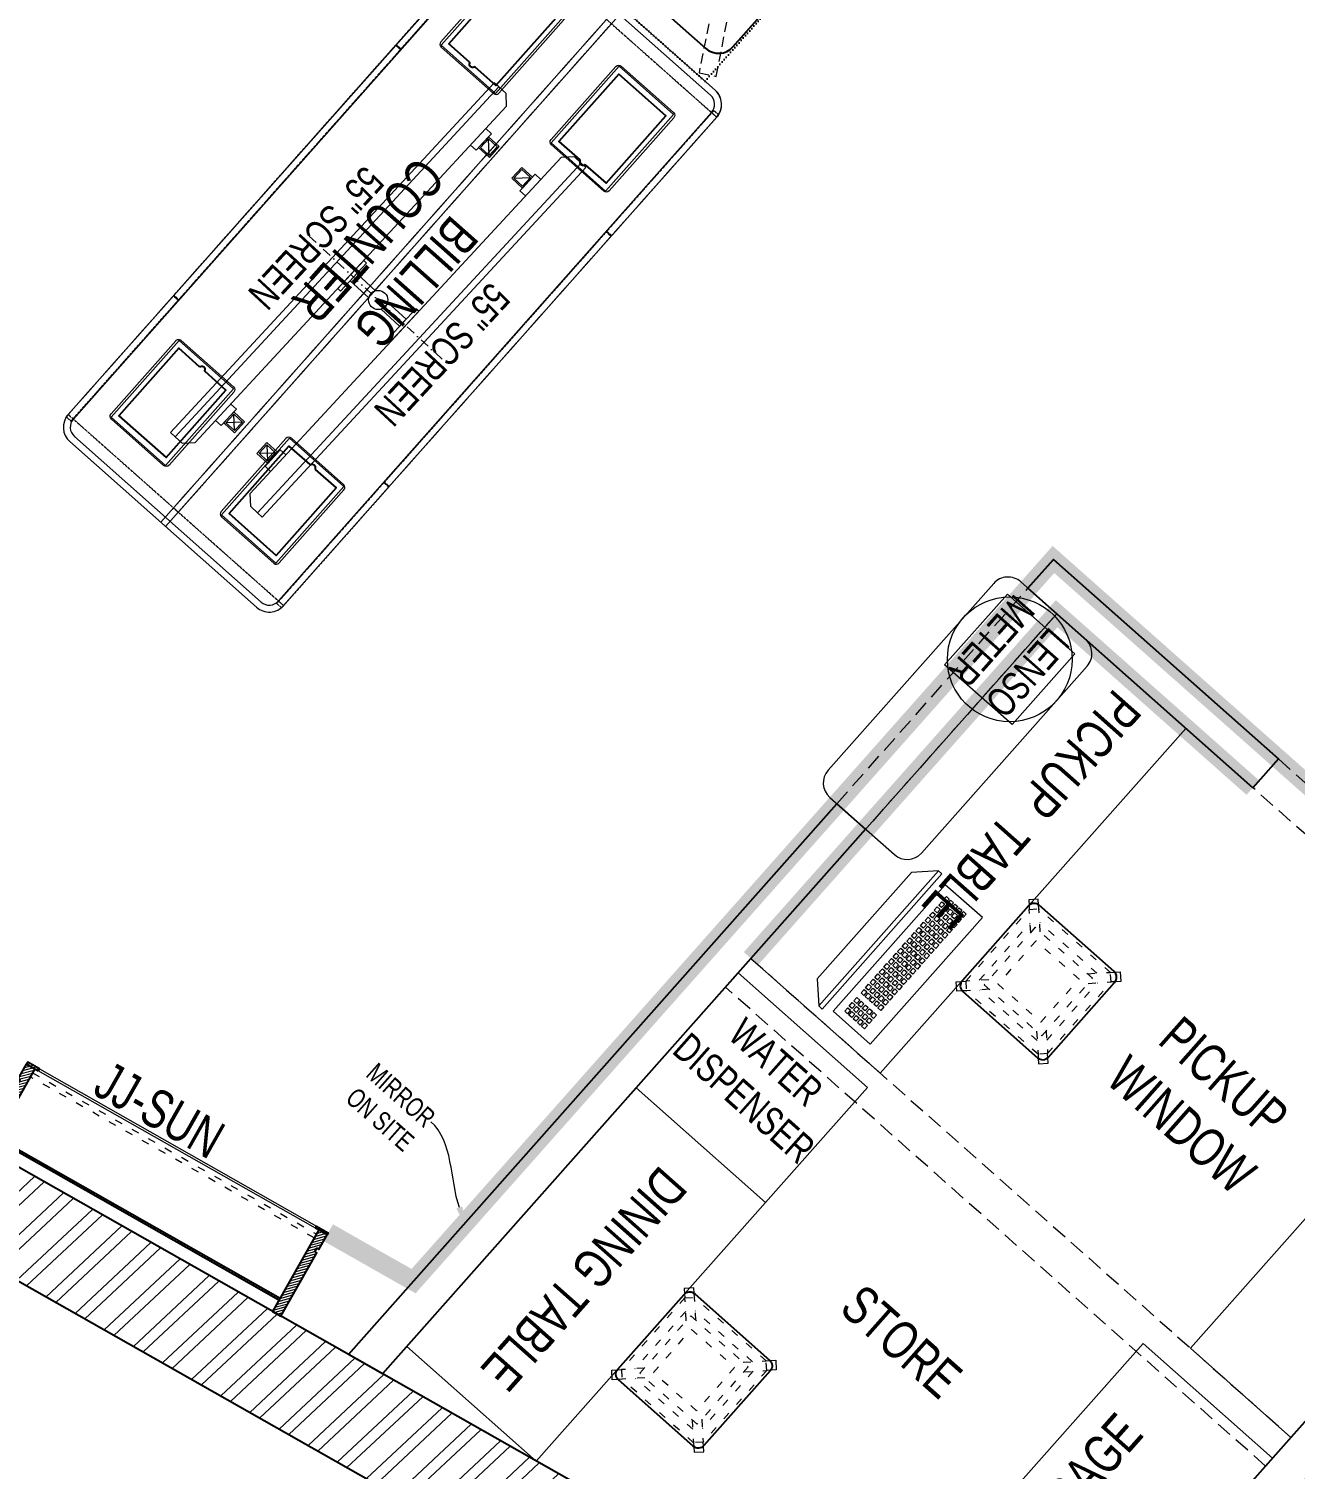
# Model space of a CAD drawing. Header units: feet. Extents: x 2658791 to 2675396, y -5466277 to -5453577.
# Drawn here: x 2666499 to 2669797, y -5462385 to -5458634 of the extents above; entities that cross this region are included whole.
import ezdxf
from ezdxf import colors
from ezdxf.entities.mleader import LeaderData, LeaderLine
from ezdxf.math import Vec2, Vec3

# ---------------------------------------------------------------- set-up
doc = ezdxf.new("R2010")
doc.units = ezdxf.units.FT
doc.header["$LTSCALE"] = 33
doc.header["$MEASUREMENT"] = 0
for name, pattern in [('a_p6_plan_L18$0$HIDDEN', [0.375, 0.25, -0.125]), ('ACAD_ISO03W100', [30, 12, -18]), ('DASHDOT2', [0.5, 0.25, -0.125, 0, -0.125]), ('DOT', [0.25, 0, -0.25]), ('HIDDEN2', [4.7624999999999975, 3.174999999999998, -1.587499999999999]), ('HIDDENX2', [0.75, 0.5, -0.25])]:
    doc.linetypes.add(name, pattern=pattern)
doc.layers.add('A-WALL', color=1, linetype='Continuous')
for name, color, linetype, lineweight in [('LENS-CURTAIN', 5, 'a_p6_plan_L18$0$HIDDEN', 9), ('LENS-PARTITION', 21, 'Continuous', 25), ('LENS-TEXT', 31, 'Continuous', 5), ('LENS_DIMENSION', 193, 'Continuous', 0), ('LENS_TEXT', 31, 'Continuous', 5), ('LK-EQPMT', 3, 'Continuous', 18), ('LK-FF&E FLOOR', 1, 'Continuous', 9), ('LK-FF&E WALL', 1, 'Continuous', 9), ('LK-FLUTTED FINISH', 20, 'Continuous', 30), ('LK-IT', 3, 'Continuous', 18), ('LK-MIRROR', 133, 'Continuous', 13), ('LK-TILES FINISH', 251, 'Continuous', 5), ('LN-ELEVATION-1', 81, 'Continuous', 25), ('LN-ELEVATION-2', 103, 'Continuous', 20), ('LN-ELEVATION-3', 125, 'Continuous', 18), ('LN-ELEVATION-4', 145, 'Continuous', 13), ('LN-ELEVATION-5', 167, 'Continuous', 5), ('LN-HATCH', 251, 'Continuous', 0), ('PLANO-TXT', 252, 'Continuous', 5)]:
    doc.layers.add(name, color=color, linetype=linetype, lineweight=lineweight)
doc.styles.add('LK TXT', font='GILC____.TTF', dxfattribs={"height": 100})
doc.styles.get("Standard").update_dxf_attribs({"font": 'GILC____.TTF'})
pattern_1 = [(45, (4208834.246730669, 1706614.740126447), (-4.490128060534575, 4.490128060534575), [])]
pattern_2 = [(45, (4209134.246730668, 1706614.740126447), (-4.490128060534575, 4.490128060534575), [])]

# ---------------------------------------------------------------- blocks, each defined once
blk = doc.blocks.new('A$C789c81e5')
at = {"layer": 'LN-HATCH'}
h = blk.add_hatch(dxfattribs=at)
h.set_pattern_fill('ANSI32', color=256, scale=222, angle=88.10999999999999)
h.set_pattern_definition([(133.11, (0, 0), (-60.77608072651567, -56.89314995255626), []), (133.11, (1.294310255814574, 39.22307682720641), (-60.77608072651567, -56.89314995255626), [])])
h.paths.add_polyline_path([(-1336.698299407959, 6752.558309555054), (250.1690135002136, 9549.77917289734), (41.54644651710987, 9704.945614762604), (-1590.070768955164, 6828.842692649924), (-1595.250930786133, 6779.954229354858)])
at = {"layer": 'A-WALL'}
blk.add_lwpolyline([(-1336.698299407959, 6752.558309555054), (250.1690135002136, 9549.77917289734), (41.54644651710987, 9704.945614762604), (-1590.070768955164, 6828.842692649924), (-1595.250930786133, 6779.954229354858)], close=True, dxfattribs=at)
blk = doc.blocks.new('JJ SH 900')
at = {"layer": 'LN-HATCH', "ltscale": 0.5}
h = blk.add_hatch(dxfattribs=at)
h.set_pattern_fill('ANSI31', color=256, scale=50)
h.set_pattern_definition([(45, (0, 0), (-4.419417382415921, 4.419417382415921), [])])
h.paths.add_polyline_path([(-911.7948143622632, 1.45519e-11), (-911.7948143622632, -189.9999999999854), (-905.7948143622637, -189.9999999999854), (-905.7948143622637, -199.9999999999854), (-911.7948143622632, -199.9999999999854), (-911.7948143622632, -243.9999999999855), (-886.7948143622632, -243.9999999999855), (-886.7948143622632, 1.45519e-11)])
h = blk.add_hatch(dxfattribs=at)
h.set_pattern_fill('ANSI31', color=256, scale=2)
h.set_pattern_definition(pattern_1)
h.paths.add_polyline_path([(-11.79481436226342, 1.45519e-11), (-11.79481436226342, -189.9999999999854), (-17.79481436226342, -189.9999999999854), (-17.79481436226342, -199.9999999999854), (-11.79481436226342, -199.9999999999854), (-11.79481436226342, -243.9999999999855), (-36.79481436226343, -243.9999999999855), (-36.79481436226343, 1.45519e-11)])
h = blk.add_hatch(dxfattribs=at)
h.set_pattern_fill('ANSI31', color=256, scale=2)
h.set_pattern_definition(pattern_2)
h.paths.add_polyline_path([(-36.79481436224887, -40), (-886.7948143622632, -39.99999999998546), (-886.7948143622632, -33.99999999998545), (-36.79481436224887, -34)])
h = blk.add_hatch(dxfattribs=at)
h.set_pattern_fill('ANSI31', color=256, scale=2)
h.set_pattern_definition(pattern_2)
h.paths.add_polyline_path([(-876.7948143622632, -243.9999999999855), (-876.7948143622632, -249.9999999999854), (-911.7948143622632, -249.9999999999854), (-911.7948143622632, -243.9999999999855)])
h = blk.add_hatch(dxfattribs=at)
h.set_pattern_fill('ANSI31', color=256, scale=2)
h.set_pattern_definition(pattern_1)
h.paths.add_polyline_path([(-46.79481436226342, -243.9999999999855), (-46.79481436226342, -249.9999999999854), (-11.79481436226342, -249.9999999999854), (-11.79481436226342, -243.9999999999855)])
at = {"layer": 'LN-ELEVATION-1', "ltscale": 0.5}
for points in [[(-911.7948143622632, 1.45519e-11), (-911.7948143622632, -189.9999999999854), (-905.7948143622637, -189.9999999999854), (-905.7948143622637, -199.9999999999854), (-911.7948143622632, -199.9999999999854), (-911.7948143622632, -243.9999999999855), (-886.7948143622632, -243.9999999999855), (-886.7948143622632, 1.45519e-11)], [(-11.79481436226342, 1.45519e-11), (-11.79481436226342, -189.9999999999854), (-17.79481436226342, -189.9999999999854), (-17.79481436226342, -199.9999999999854), (-11.79481436226342, -199.9999999999854), (-11.79481436226342, -243.9999999999855), (-36.79481436226343, -243.9999999999855), (-36.79481436226343, 1.45519e-11)], [(-36.79481436226343, -39.99999999998546), (-886.7948143622632, -39.99999999998546), (-886.7948143622632, -33.99999999998545), (-36.79481436226343, -33.99999999998545)], [(-876.7948143622632, -243.9999999999855), (-876.7948143622632, -249.9999999999854), (-911.7948143622632, -249.9999999999854), (-911.7948143622632, -243.9999999999855)], [(-46.79481436226342, -243.9999999999855), (-46.79481436226342, -249.9999999999854), (-11.79481436226342, -249.9999999999854), (-11.79481436226342, -243.9999999999855)]]:
    blk.add_lwpolyline(points, close=True, dxfattribs=at)
at = {"layer": 'LN-ELEVATION-3', "ltscale": 0.5}
for p, q in [((-886.7948143622632, 1.45519e-11), (-36.79481436226343, 1.45519e-11)), ((-876.7948143622632, -243.9999999999855), (-46.79481436226342, -243.9999999999855)), ((-46.79481436226342, -249.9999999999854), (-876.7948143622632, -249.9999999999854))]:
    blk.add_line(p, q, dxfattribs=at)
at = {"layer": 'LN-ELEVATION-4', "linetype": 'ACAD_ISO03W100', "ltscale": 0.05}
blk.add_lwpolyline([(-886.7948143622632, -219.9999999999854), (-36.79481436226343, -219.9999999999854), (-36.79481436226343, -231.9999999999855), (-886.7948143622632, -231.9999999999855)], close=True, dxfattribs=at)
blk = doc.blocks.new('CLENS 600 TYPE 6')
at = {"layer": 'LN-ELEVATION-1', "ltscale": 0.5}
blk.add_lwpolyline([(130, -225), (-130, -225, -0.4142135623730951), (-150, -205), (-150, 55, -0.4142135623730951), (-130, 75), (130, 75, -0.4142135623730951), (150, 55), (150, -205, -0.4142135623730951)], format="xyb", close=True, dxfattribs=at)
at = {"layer": 'LN-ELEVATION-3', "linetype": 'ACAD_ISO03W100', "ltscale": 0.05}
for p, q in [((-100, 7.322330470196902), (-142.3743686703965, 49.69669914152472)), ((-142.3743686708621, -199.6966991410591), (-142.3743686708621, 49.69669914105907)), ((-82.3223304701969, 25), (-124.6966991401277, 67.374368671095)), ((124.696699141059, 67.3743686703965), (-124.6966991401277, 67.374368671095)), ((99.69669914059341, 42.3743686703965), (-99.69669913966207, 42.374368671095)), ((82.3223304701969, 25), (124.6966991401277, 67.374368671095)), ((100, 7.322330470196902), (142.3743686703965, 49.69669914152472)), ((142.3743686708621, -199.6966991410591), (142.3743686708621, 49.69669914105907)), ((-117.3743686703965, -174.6966991408262), (-117.3743686703965, 24.69669914152473)), ((117.3743686703965, -174.6966991408262), (117.3743686703965, 24.69669914152473)), ((-100, -157.3223304701969), (-142.3743686703965, -199.6966991415247)), ((-82.3223304701969, -175), (-124.6966991401277, -217.374368671095)), ((82.3223304701969, -175), (124.6966991401277, -217.374368671095)), ((100, -157.3223304701969), (142.3743686703965, -199.6966991415247)), ((124.696699141059, -217.3743686703965), (-124.6966991401277, -217.374368671095)), ((99.69669914059341, -192.3743686703965), (-99.69669913966207, -192.374368671095))]:
    blk.add_line(p, q, dxfattribs=at)
for points in [[(-132.2008663183078, 74.87853584764525), (-124.696699141059, 67.3743686703965), (-142.3743686708621, 49.69669914105907), (-149.8785358476452, 57.20086631807498)], [(132.2008663183078, 74.87853584764525), (124.696699141059, 67.3743686703965), (142.3743686708621, 49.69669914105907), (149.8785358476452, 57.20086631807498)], [(-132.2008663183078, -224.8785358476453), (-124.696699141059, -217.3743686703965), (-142.3743686708621, -199.6966991410591), (-149.8785358476452, -207.200866318075)], [(132.2008663183078, -224.8785358476453), (124.696699141059, -217.3743686703965), (142.3743686708621, -199.6966991410591), (149.8785358476452, -207.200866318075)]]:
    blk.add_lwpolyline(points, dxfattribs=at)
for points in [[(100, -175), (-100, -175), (-100, 25), (100, 25)], [(75, -150), (-75, -150), (-75, 0), (75, 0)]]:
    blk.add_lwpolyline(points, close=True, dxfattribs=at)
at = {"layer": 'LN-ELEVATION-5', "ltscale": 0.5}
for points in [[(-149.8785358476452, 57.20086631807498), (-160.0520382001995, 67.37436867062934), (-142.3743686708621, 85.05203819996677), (-132.2008663183078, 74.87853584787806)], [(149.8785358476452, 57.20086631807498), (160.0520382001995, 67.37436867062934), (142.3743686708621, 85.05203819996677), (132.2008663183078, 74.87853584787806)], [(-149.8785358476452, -207.200866318075), (-160.0520382001995, -217.3743686706294), (-142.3743686708621, -235.0520381999668), (-132.2008663183078, -224.8785358478781)], [(149.8785358476452, -207.200866318075), (160.0520382001995, -217.3743686706294), (142.3743686708621, -235.0520381999668), (132.2008663183078, -224.8785358478781)]]:
    blk.add_lwpolyline(points, dxfattribs=at)
blk = doc.blocks.new('*U28')
at = {"layer": 'LK-EQPMT', "ltscale": 12}
blk.add_lwpolyline([(5.986879315214991, 4.914598100478997), (-5.986879315214991, 4.914598100478997), (-5.986879315214991, -4.914598100478997), (5.986879315214991, -4.914598100478997)], close=True, dxfattribs=at)
blk = doc.blocks.new('*U29')
at = {"color": 0, "linetype": 'ByBlock', "lineweight": -2}
for p in [(0, 0), (17.96063794564497, 0), (35.92127589128995, 0), (53.88191383693492, 0), (71.8425517825799, 0), (89.80318972822487, 0), (107.7638276738698, 0), (125.7244656195148, 0), (143.6851035651598, 0), (161.6457415108048, 0), (179.6063794564497, 0), (197.5670174020947, 0), (215.5276553477397, 0), (233.4882932933847, 0), (251.4489312390296, 0), (269.4095691846746, 0), (287.3702071303196, 0), (305.3308450759646, 0), (323.2914830216096, 0), (-9e-16, -14.74379430143699), (-1.8e-15, -29.48758860287398), (17.96063794564497, -14.74379430143699), (17.96063794564497, -29.48758860287398), (35.92127589128995, -14.74379430143699), (35.92127589128995, -29.48758860287398), (53.88191383693492, -14.74379430143699), (53.88191383693492, -29.48758860287398), (71.8425517825799, -14.74379430143699), (71.8425517825799, -29.48758860287398), (89.80318972822487, -14.74379430143699), (89.80318972822487, -29.48758860287398), (107.7638276738698, -14.74379430143699), (107.7638276738698, -29.48758860287398), (125.7244656195148, -14.74379430143699), (125.7244656195148, -29.48758860287398), (143.6851035651598, -14.74379430143699), (143.6851035651598, -29.48758860287398), (161.6457415108048, -14.74379430143699), (161.6457415108048, -29.48758860287398), (179.6063794564497, -14.74379430143699), (179.6063794564497, -29.48758860287398), (197.5670174020947, -14.74379430143699), (197.5670174020947, -29.48758860287398), (215.5276553477397, -14.74379430143699), (215.5276553477397, -29.48758860287398), (233.4882932933847, -14.74379430143699), (233.4882932933847, -29.48758860287398), (251.4489312390296, -14.74379430143699), (251.4489312390296, -29.48758860287398), (269.4095691846746, -14.74379430143699), (269.4095691846746, -29.48758860287398), (287.3702071303196, -14.74379430143699), (287.3702071303196, -29.48758860287398), (305.3308450759646, -14.74379430143699), (305.3308450759646, -29.48758860287398), (323.2914830216096, -14.74379430143699), (323.2914830216096, -29.48758860287398), (-2.7e-15, -44.23138290431096), (-3.6e-15, -58.97517720574795), (17.96063794564497, -44.23138290431096), (17.96063794564497, -58.97517720574795), (35.92127589128995, -44.23138290431096), (35.92127589128994, -58.97517720574795), (53.88191383693492, -44.23138290431096), (53.88191383693492, -58.97517720574795), (71.8425517825799, -44.23138290431096), (71.8425517825799, -58.97517720574795), (89.80318972822487, -44.23138290431096), (89.80318972822487, -58.97517720574795), (107.7638276738698, -44.23138290431096), (107.7638276738698, -58.97517720574795), (125.7244656195148, -44.23138290431096), (125.7244656195148, -58.97517720574795), (143.6851035651598, -44.23138290431096), (143.6851035651598, -58.97517720574795), (161.6457415108048, -44.23138290431096), (161.6457415108048, -58.97517720574795), (179.6063794564497, -44.23138290431096), (179.6063794564497, -58.97517720574795), (197.5670174020947, -44.23138290431096), (197.5670174020947, -58.97517720574795), (215.5276553477397, -44.23138290431096), (215.5276553477397, -58.97517720574795), (233.4882932933847, -44.23138290431096), (233.4882932933847, -58.97517720574795), (251.4489312390296, -44.23138290431096), (251.4489312390296, -58.97517720574795), (269.4095691846746, -44.23138290431096), (269.4095691846746, -58.97517720574795), (287.3702071303196, -44.23138290431096), (287.3702071303196, -58.97517720574795), (305.3308450759646, -44.23138290431096), (305.3308450759646, -58.97517720574795), (323.2914830216096, -44.23138290431096), (323.2914830216096, -58.97517720574795)]:
    blk.add_blockref('*U28', p, dxfattribs=at)
blk = doc.blocks.new('*U26')
at = {"layer": 'LK-EQPMT', "ltscale": 12}
blk.add_lwpolyline([(5.986879315214991, 4.914598100478997), (-5.986879315214991, 4.914598100478997), (-5.986879315214991, -4.914598100478997), (5.986879315214991, -4.914598100478997)], close=True, dxfattribs=at)
blk = doc.blocks.new('*U27')
at = {"color": 0, "linetype": 'ByBlock', "lineweight": -2}
for p in [(0, 0), (17.96063794564497, 0), (35.92127589128995, 0), (-9e-16, -14.74379430143699), (-1.8e-15, -29.48758860287398), (17.96063794564497, -14.74379430143699), (17.96063794564497, -29.48758860287398), (35.92127589128995, -14.74379430143699), (35.92127589128995, -29.48758860287398), (-2.7e-15, -44.23138290431096), (-3.6e-15, -58.97517720574795), (17.96063794564497, -44.23138290431096), (17.96063794564497, -58.97517720574795), (35.92127589128995, -44.23138290431096), (35.92127589128994, -58.97517720574795)]:
    blk.add_blockref('*U26', p, dxfattribs=at)
blk = doc.blocks.new('*U21')
at = {"ltscale": 12}
blk.add_lwpolyline([(8.040144996717572, 2.91038e-11), (8.040144996717572, 129.0940371821052), (448.0401449967176, 129.0940371821052), (448.0401449967176, 2.91038e-11)], close=True, dxfattribs=at)
for name, p in [('*U29', (35.16895717114949, 101.6202952143818)), ('*U27', (386.6121428576974, 101.6202952143818))]:
    blk.add_blockref(name, p)
blk = doc.blocks.new('Pickup table PC')
at = {"layer": 'LN-ELEVATION-2', "ltscale": 0.5}
for points in [[(470, 50), (0, 50), (0, 62), (470, 62)], [(420, 0), (50, 0), (0, 50), (470, 50)]]:
    blk.add_lwpolyline(points, close=True, dxfattribs=at)
blk = doc.blocks.new('Stool')
at = {"layer": 'LN-ELEVATION-1', "ltscale": 0.5}
blk.add_lwpolyline([(-130, 300), (130, 300, -0.4142135623730951), (150, 280), (150, 20, -0.4142135623730951), (130, 0), (-130, 0, -0.4142135623730951), (-150, 20), (-150, 280, -0.4142135623730951)], format="xyb", close=True, dxfattribs=at)
at = {"layer": 'LN-ELEVATION-3', "linetype": 'ACAD_ISO03W100', "ltscale": 0.05}
for p, q in [((-100, 232.3223304701969), (-142.3743686703965, 274.6966991415247)), ((-142.3743686708621, 274.6966991410591), (-142.3743686708621, 25.30330085894093)), ((-82.3223304701969, 250), (-124.6966991401277, 292.374368671095)), ((-124.696699141059, 292.3743686703965), (124.6966991401277, 292.374368671095)), ((-99.69669914059341, 267.3743686703965), (99.69669913966209, 267.374368671095)), ((82.3223304701969, 250), (124.6966991401277, 292.374368671095)), ((100, 232.3223304701969), (142.3743686703965, 274.6966991415247)), ((142.3743686708621, 274.6966991410591), (142.3743686708621, 25.30330085894093)), ((-117.3743686703965, 249.6966991408263), (-117.3743686703965, 50.30330085847527)), ((117.3743686703965, 249.6966991408263), (117.3743686703965, 50.30330085847527)), ((-100, 67.67766952980308), (-142.3743686703965, 25.30330085847527)), ((-82.3223304701969, 50), (-124.6966991401277, 7.625631328905001)), ((82.3223304701969, 50), (124.6966991401277, 7.625631328905001)), ((100, 67.67766952980308), (142.3743686703965, 25.30330085847527)), ((-124.696699141059, 7.625631329603493), (124.6966991401277, 7.625631328905001)), ((-99.69669914059341, 32.62563132960349), (99.69669913966209, 32.625631328905))]:
    blk.add_line(p, q, dxfattribs=at)
for points in [[(-132.2008663183078, 299.8785358476453), (-124.696699141059, 292.3743686703965), (-142.3743686708621, 274.6966991410591), (-149.8785358476452, 282.200866318075)], [(132.2008663183078, 299.8785358476453), (124.696699141059, 292.3743686703965), (142.3743686708621, 274.6966991410591), (149.8785358476452, 282.200866318075)], [(-132.2008663183078, 0.1214641523547471), (-124.696699141059, 7.625631329603493), (-142.3743686708621, 25.30330085894093), (-149.8785358476452, 17.79913368192501)], [(132.2008663183078, 0.1214641523547471), (124.696699141059, 7.625631329603493), (142.3743686708621, 25.30330085894093), (149.8785358476452, 17.79913368192501)]]:
    blk.add_lwpolyline(points, dxfattribs=at)
for points in [[(-100, 250), (100, 250), (100, 50), (-100, 50)], [(-75, 225), (75, 225), (75, 75), (-75, 75)]]:
    blk.add_lwpolyline(points, close=True, dxfattribs=at)
at = {"layer": 'LN-ELEVATION-5', "ltscale": 0.5}
for points in [[(-149.8785358476452, 282.200866318075), (-160.0520382001996, 292.3743686706293), (-142.3743686708621, 310.0520381999668), (-132.2008663183078, 299.8785358478781)], [(149.8785358476452, 282.200866318075), (160.0520382001996, 292.3743686706293), (142.3743686708621, 310.0520381999668), (132.2008663183078, 299.8785358478781)], [(-149.8785358476452, 17.79913368192501), (-160.0520382001996, 7.625631329370662), (-142.3743686708621, -10.05203819996677), (-132.2008663183078, 0.1214641521219164)], [(149.8785358476452, 17.79913368192501), (160.0520382001996, 7.625631329370662), (142.3743686708621, -10.05203819996677), (132.2008663183078, 0.1214641521219164)]]:
    blk.add_lwpolyline(points, dxfattribs=at)
blk = doc.blocks.new('I-PAD Frame')
at = {"color": 3, "linetype": 'Continuous'}
blk.add_lwpolyline([(357868.7410323084, -232321.1361381283), (358122.7410323085, -232321.1361381283, 0.4142135623713902), (358132.7410323086, -232311.1361381283), (358132.7410323086, -232129.1361381283, 0.4142135623713902), (358122.7410323085, -232119.1361381283), (357868.7410323084, -232119.1361381283, 0.4142135623713902), (357858.7410323085, -232129.1361381283), (357858.7410323085, -232311.1361381283, 0.4142135623713902)], format="xyb", close=True, dxfattribs=at)
at = {"color": 3, "linetype": 'Continuous', "lineweight": 25}
blk.add_lwpolyline([(358113.2410323085, -232229.6755301424), (358113.2410323085, -232302.1361381283), (357878.2410323086, -232302.1361381283), (357878.2410323086, -232138.1361381283), (358113.2410323085, -232138.1361381283), (358113.2410323085, -232210.5967461141, 0.3275382217372251), (358114.6410323081, -232212.5046245168, -0.733799385757267), (358114.6410323086, -232227.7676517396, 0.3275382217372252)], format="xyb", close=True, dxfattribs=at)
blk = doc.blocks.new('Billing Counter 1800')
at = {"color": 5, "linetype": 'HIDDENX2', "ltscale": 0.025}
for p, q in [((-849.9999978118577, -374.9978339364752), (-850.0000002956948, 375)), ((849.9999976539983, -374.9978339364752), (850.0000001378356, 375))]:
    blk.add_line(p, q, dxfattribs=at)
at = {"color": 0, "linetype": 'Continuous'}
for p, q in [((850, 375), (-850, 375)), ((900, -325), (900, 325)), ((-850, -375), (850, -375))]:
    blk.add_line(p, q, dxfattribs=at)
at = {"color": 2, "linetype": 'Continuous'}
blk.add_line((849, -375), (849.9999976539983, -374.9978339364752), dxfattribs=at)
at = {"color": 2, "linetype": 'HIDDENX2', "ltscale": 0.025}
for points in [[(-857.9999984272289, 375), (-437.4115580061916, 375), (-437.4115580851212, 358), (-857.9999985061586, 358)], [(435.3333326776046, 375), (-435.2551077436656, 375), (-435.2551076647359, 358), (435.3333327565342, 358)], [(437.3333327565342, 375), (857.9217731775715, 375), (857.9217730986419, 358), (437.3333326776046, 358)], [(-857.9999984272289, -375), (-437.4115580061916, -375), (-437.4115580851212, -358), (-857.9999985061586, -358)], [(435.3333326776046, -375), (-435.2551077436656, -375), (-435.2551076647359, -358), (435.3333327563014, -358)], [(437.3333327563013, -375), (857.9217731775715, -375), (857.9217730986419, -358), (437.3333326776046, -358)]]:
    blk.add_lwpolyline(points, close=True, dxfattribs=at)
at = {"color": 5, "linetype": 'Continuous'}
for points in [[(-780.9166655030566, 97.25000000000001), (-513.9166655030567, 97.25000000000001), (-513.9166655030567, 286.25), (-780.9166655030566, 286.25)], [(780.9166655030566, 97.25000000000001), (513.9166655030567, 97.25000000000001), (513.9166655030567, 286.25), (780.9166655030566, 286.25)], [(-780.9166655030566, -97.25000000000001), (-513.9166655030567, -97.25000000000001), (-513.9166655030567, -286.25), (-780.9166655030566, -286.25)], [(780.9166655030566, -97.25000000000001), (513.9166655030567, -97.25000000000001), (513.9166655030567, -286.25), (780.9166655030566, -286.25)]]:
    blk.add_lwpolyline(points, close=True, dxfattribs=at)
at = {"color": 5, "linetype": 'HIDDENX2', "ltscale": 0.025}
blk.add_lwpolyline([(850, 8.5), (-850, 8.5), (-850, -8.5), (850, -8.5)], close=True, dxfattribs=at)
at = {"color": 0, "linetype": 'Continuous'}
for centre, radius, start, end in [((-850, 325), 50.0000000000291, 90, 180), ((849.999999999767, 325), 50.00000000005822, 0, 90), ((849.999999999767, -325), 50.0000000000291, 270, 0)]:
    blk.add_arc(centre, radius, start, end, dxfattribs=at)
at = {"layer": 'LN-ELEVATION-2'}
blk.add_line((-900, 325), (-900, -325), dxfattribs=at)
for points in [[(850, 375), (-850, 375, 0.4142135623725836), (-900, 325), (-900, -325, 0.4142135623725836), (-850, -375), (850, -375, 0.4142135623725837), (900, -325), (900, 325, 0.4142135623725836)], [(850, 357), (-850, 357, 0.4142135623730951), (-882, 325), (-882, -325, 0.4142135623730951), (-850, -357), (850, -357, 0.4142135623730951), (882, -325), (882, 325, 0.4142135623730951)]]:
    blk.add_lwpolyline(points, format="xyb", close=True, dxfattribs=at)
blk.add_lwpolyline([(-900, -8.5), (900, -8.5), (900, 8.5), (-900, 8.5)], close=True, dxfattribs=at)
blk.add_arc((-850, -325), 50.00000000005822, 180, 270, dxfattribs=at)
at = {"color": 2, "linetype": 'Continuous', "xscale": -1, "rotation": 180}
blk.add_blockref('I-PAD Frame', (-358643.1576978308, -232028.3861380983), dxfattribs=at)
at = {"color": 2, "linetype": 'Continuous', "rotation": 180}
blk.add_blockref('I-PAD Frame', (358643.1576977922, -232028.3861381579), dxfattribs=at)
at = {"color": 2, "linetype": 'Continuous'}
blk.add_blockref('I-PAD Frame', (-358643.1576978113, 232028.3861381281), dxfattribs=at)
at = {"color": 2, "linetype": 'Continuous', "xscale": -1}
blk.add_blockref('I-PAD Frame', (358643.1576978117, 232028.3861381281), dxfattribs=at)
at = {"layer": 'LENS-TEXT', "color": 0, "linetype": 'Continuous', "ltscale": 3, "insert": (-7.865375894587486, -8.871815700083971), "char_height": 100, "attachment_point": 5, "style": 'LK TXT'}
blk.add_mtext_dynamic_manual_height_columns('BILLING COUNTER', width=353.0555573365615, gutter_width=0.5, heights=[0], dxfattribs=at)
blk = doc.blocks.new('AR')
at = {"layer": 'LN-ELEVATION-2', "linetype": 'DOT', "lineweight": 25}
blk.add_lwpolyline([(0, 13.41378593863919), (530, 13.41378593863919), (530, 593.4137859386392), (0, 593.4137859386392)], close=True, dxfattribs=at)
at = {"layer": 'LN-ELEVATION-2', "lineweight": 25}
blk.add_lwpolyline([(465, 68.22063546301797), (465, 538.2206354630179, 0.4142135623730951), (415, 588.2206354630177), (115, 588.2206354630177, 0.4142135623730951), (65, 538.2206354630179), (65, 68.22063546301797, 0.4142135623730951), (115, 18.22063546301797), (415, 18.22063546301797, 0.4142135623730951)], format="xyb", close=True, dxfattribs=at)
at = {"layer": 'LN-ELEVATION-4', "linetype": 'HIDDEN2', "ltscale": 0.25}
for points in [[(185.8456009030342, 448.8780772723258), (5.888936847448348, 554.0078910568263), (28.48512306064368, 593.350836840691), (211.0874861851335, 486.6754184374586)], [(344.154399111867, 448.8780772762837), (524.1110631600021, 554.0078910947777), (501.5148769393563, 593.3508368753828), (318.9125138223171, 486.6754184374586)], [(211.0874861851335, 486.6754184376913), (318.9125138223171, 486.6754184376913)], [(185.8456009030342, 144.472759603057), (185.8456009030342, 448.8780772723258)], [(344.154399111867, 448.8780772762837), (344.154399111867, 144.4727595990989)], [(185.8456009030342, 144.472759603057), (5.888936847448348, 39.34294581855647), (28.48512306064368, 3.46917659e-08), (211.0874861851335, 106.6754184379242)], [(344.154399111867, 144.4727595990989), (524.1110631600021, 39.34294578060508), (501.5148769393563, 0), (318.9125138223171, 106.6754184379242)], [(318.9125138223171, 106.6754184376914), (211.0874861851335, 106.6754184376914)]]:
    blk.add_lwpolyline(points, dxfattribs=at)
blk.add_lwpolyline([(210.8456009030342, 373.9866790841333), (319.154399111867, 373.9866790841333), (319.154399111867, 219.3641577917151), (210.8456009030342, 219.3641577917151)], close=True, dxfattribs=at)
blk = doc.blocks.new('55INCH')
at = {"layer": 'LK-EQPMT', "ltscale": 12}
for p, q in [((2111558.8162113, 1135690.450573809), (2111583.24744553, 1135690.450467438)), ((2111583.24744553, 1135690.450467438), (2111607.67857339, 1135666.019126837)), ((2111607.678786132, 1134473.881595297), (2111607.67857339, 1135666.019126837)), ((2111607.678233332, 1135587.915183341), (2111627.204219206, 1135587.915098327)), ((2111627.204219206, 1135587.915098327), (2111627.203964163, 1135529.337140705)), ((2111627.203964163, 1135529.337140705), (2111607.67797829, 1135529.337225719)), ((2111627.205367106, 1134610.5634114), (2111607.679381233, 1134610.563496414)), ((2111627.205367106, 1134610.5634114), (2111627.205112064, 1134551.985453778)), ((2111607.679126189, 1134551.985538793), (2111627.205112064, 1134551.985453778)), ((2111558.8162113, 1134449.45057381), (2111583.247445532, 1134449.450467438)), ((2111583.247445532, 1134449.450467438), (2111607.678786132, 1134473.881595297))]:
    blk.add_line(p, q, dxfattribs=at)
at = {"layer": 'LK-EQPMT'}
for p, q in [((2111661.614206139, 1135573.919317673), (2111631.027374502, 1135543.33275238)), ((2111661.614072967, 1135543.332619208), (2111631.027507674, 1135573.919450845)), ((2111661.615356252, 1134597.075782953), (2111631.028524615, 1134566.48921766))]:
    blk.add_line(p, q, dxfattribs=at)
at = {"layer": 'LK-EQPMT', "ltscale": 12}
blk.add_lwpolyline([(2111542.593620929, 1135690.450644441), (2111558.8162113, 1135690.450573809), (2111558.8162113, 1134449.45057381), (2111542.593620929, 1134449.450644441)], close=True, dxfattribs=at)
at = {"layer": 'LK-EQPMT'}
for points in [[(2111627.204187012, 1135577.742804799), (2111627.204020548, 1135539.509431718), (2111665.437393629, 1135539.509265254), (2111665.437560093, 1135577.742638335)], [(2111631.027507674, 1135573.919450845), (2111631.027374502, 1135543.33275238), (2111661.614072967, 1135543.332619208), (2111661.614206139, 1135573.919317673)], [(2111627.20517066, 1134562.665896998), (2111627.205337125, 1134600.89927008), (2111665.438710206, 1134600.899103615), (2111665.438543742, 1134562.665730534)], [(2111631.028524615, 1134566.48921766), (2111631.028657786, 1134597.075916125), (2111661.615356252, 1134597.075782953), (2111661.61522308, 1134566.489084489)]]:
    blk.add_lwpolyline(points, close=True, dxfattribs=at)

msp = doc.modelspace()

# ---------------------------------------------------------------- linework, layer by layer
at = {"layer": 'LENS-CURTAIN', "ltscale": 5}
for points in [[(2669176.054400568, -5460157.305039142), (2668678.462176335, -5460718.466315768), (2668603.640672785, -5460652.120685871), (2669101.232897018, -5460090.959409245)], [(2670248.156549558, -5461107.958115659), (2669686.995272932, -5460610.365891426), (2669753.340902829, -5460535.544387876), (2670314.502179455, -5461033.136612108)], [(2669719.94699407, -5462377.053218725), (2668313.561153401, -5461129.984527895), (2668379.906783297, -5461055.163024345), (2669786.292623967, -5462302.231715175)]]:
    msp.add_lwpolyline(points, close=True, dxfattribs=at)
at = {"layer": 'LENS-PARTITION'}
for points in [[(2669686.995272908, -5460610.365891453), (2669101.232896263, -5460090.959410631), (2669167.578527163, -5460016.137905951), (2669753.340903809, -5460535.544386773)], [(2667331.66313855, -5462086.597557074), (2668603.640672785, -5460652.120685871), (2668678.462115094, -5460718.466261462), (2667420.584056137, -5462137.042518147)], [(2670657.261686818, -5461470.719313951), (2670582.440177272, -5461404.373678738), (2669141.099726381, -5463029.850139354), (2669221.636332752, -5463089.75055522)]]:
    msp.add_lwpolyline(points, close=True, dxfattribs=at)
at = {"layer": 'LK-EQPMT'}
msp.add_lwpolyline([(2669047.535170948, -5460106.299317858), (2669223.36570429, -5460262.211548117), (2669060.155454741, -5460446.27244685), (2668884.324921399, -5460290.36021659)], close=True, dxfattribs=at)
at = {"layer": 'LK-FF&E WALL'}
msp.add_lwpolyline([(2668584.935235163, -5460635.534223653), (2668753.2836114, -5460784.811884937, 0.4142135623730951), (2668823.867178123, -5460780.57394811), (2669255.113772457, -5460294.234175035, 0.4142135623730951), (2669250.875835631, -5460223.650608311), (2669082.527459394, -5460074.372947027, 0.4142135623730951), (2669011.94389267, -5460078.610883853), (2668580.697298336, -5460564.950656929, 0.4142135623730951)], format="xyb", close=True, dxfattribs=at)
for points in [[(2668379.906783297, -5461055.163024345), (2669176.054339325, -5460157.304984837), (2669512.751105301, -5460455.860319375), (2668716.603549273, -5461353.718358883)], [(2668081.142236359, -5461392.096079173), (2668417.839002334, -5461690.651413713), (2668683.221521925, -5461391.365399513), (2668346.524755949, -5461092.810064974)], [(2670582.440177272, -5461404.373678738), (2670320.564914848, -5461172.163974095), (2669524.417356076, -5462070.022016697), (2669786.292618502, -5462302.231721339)], [(2668081.142177704, -5461392.096027164), (2667484.031508626, -5462065.489559115), (2667820.728274602, -5462364.044893653), (2668417.838943681, -5461690.651361703)], [(2669401.513629484, -5462057.901272864), (2668804.402960406, -5462731.294804814), (2669141.099726381, -5463029.850139354), (2669738.210395459, -5462356.456607402)]]:
    msp.add_lwpolyline(points, close=True, dxfattribs=at)
msp.add_circle((2669053.845312845, -5460276.285882355), 162.4999954886734, dxfattribs=at)
at = {"layer": 'LK-FLUTTED FINISH', "linetype": 'ACAD_ISO03W100', "ltscale": 0.05, "const_width": 50}
msp.add_lwpolyline([(2670598.030186519, -5460215.33489894), (2670067.265160553, -5460813.906912426), (2669167.578526191, -5460016.137907047), (2667772.540281494, -5461589.396901045), (2667772.540281494, -5461589.396901045)], dxfattribs=at)
at = {"layer": 'LK-IT', "color": 1, "linetype": 'DASHDOT2', "ltscale": 3}
msp.add_line((2667229.587758324, -5459174.214206209), (2667588.469163154, -5459506.391479635), dxfattribs=at)
at = {"layer": 'LK-IT'}
for points in [[(2667303.573480967, -5459310.825420403), (2667371.50103545, -5459237.437087938), (2667378.839868696, -5459244.229843387), (2667310.912314213, -5459317.618175852)], [(2667446.55588603, -5459443.168597906), (2667514.483440514, -5459369.780265442), (2667507.144607267, -5459362.987509994), (2667439.217052784, -5459436.375842458)]]:
    msp.add_lwpolyline(points, close=True, dxfattribs=at)
for points in [[(2667384.648476365, -5459334.76963753), (2667336.385147144, -5459290.097551177), (2667353.367035765, -5459271.750468061), (2667401.630364986, -5459316.422554414, 0.26794919244356), (2667384.648476365, -5459334.76963753, -0.9999999999999998)], [(2667416.426556494, -5459364.183131431), (2667464.689885715, -5459408.855217784), (2667481.671774336, -5459390.508134669), (2667433.408445115, -5459345.836048315, -0.26794919244356), (2667416.426556494, -5459364.183131431, 0.9999999999999998)]]:
    msp.add_lwpolyline(points, format="xyb", dxfattribs=at)
at = {"layer": 'LK-IT', "color": 1}
msp.add_circle((2667409.028460741, -5459340.302842922), 25, dxfattribs=at)
at = {"layer": 'LK-MIRROR', "linetype": 'ACAD_ISO03W100', "ltscale": 0.05, "const_width": 50}
msp.add_lwpolyline([(2667772.540281438, -5461589.396901014), (2667501.231270428, -5461895.366535514), (2667278.928961063, -5461769.254124094)], dxfattribs=at)
at = {"layer": 'LK-TILES FINISH', "color": 212, "linetype": 'ACAD_ISO03W100', "ltscale": 0.05, "const_width": 50}
msp.add_lwpolyline([(2669686.995272932, -5460610.365891426), (2669176.054400568, -5460157.305039142), (2668379.906783297, -5461055.163024345)], dxfattribs=at)

# ---------------------------------------------------------------- block references
at = {"layer": 'LENS_DIMENSION', "rotation": 270}
msp.add_blockref('A$C789c81e5', (2658989.766584637, -5462818.31075162), dxfattribs=at)
at = {"layer": 'LK-FF&E FLOOR'}
for name, p, rotation in [('AR', (2668270.242673085, -5458779.29437962), 48.43599442986946), ('Billing Counter 1800', (2667446.113247389, -5459251.386124095), 228.4359944296448)]:
    msp.add_blockref(name, p, dxfattribs=dict(at, rotation=rotation))
at = {"layer": 'LK-FF&E WALL', "xscale": -1, "rotation": 48.43599442952524}
msp.add_blockref('CLENS 600 TYPE 6', (2669072.452070996, -5461065.453382562), dxfattribs=at)
at = {"layer": 'LK-FF&E WALL'}
for name, p, rotation in [('JJ SH 900', (2666362.505651418, -5461536.793157399), 150.4336972210865), ('Stool', (2668119.283609141, -5462027.348127679), 228.4359944295251)]:
    msp.add_blockref(name, p, dxfattribs=dict(at, rotation=rotation))
at = {"layer": 'LK-IT', "xscale": -1}
for name, p, rotation in [('55INCH', (1888689.132822952, -3191901.765766692), 137.2129425326383), ('Pickup table PC', (2668518.988918823, -5461145.689333516), 228.4359944295251)]:
    msp.add_blockref(name, p, dxfattribs=dict(at, rotation=rotation))
at = {"layer": 'LK-IT', "rotation": 137.2129425326382}
msp.add_blockref('55INCH', (4988179.442386843, -6060761.021745941), dxfattribs=at)
at = {"layer": 'LK-IT', "ltscale": 0.5, "xscale": -1, "rotation": 48.43599442952524}
msp.add_blockref('*U21', (2668987.971199267, -5460942.684996901), dxfattribs=at)

# ---------------------------------------------------------------- texts
at = {"layer": 'LENS-TEXT', "color": 0, "linetype": 'Continuous', "ltscale": 3, "char_height": 74.99999999999999, "width": 783.9636358173432, "attachment_point": 5, "rotation": 227.21294253263818, "style": 'LK TXT'}
for insert in [(2667246.876004828, -5459178.685134299), (2667574.921850945, -5459482.321302837)]:
    msp.add_mtext('\\pt225;55" SCREEN', dxfattribs=dict(at, insert=insert))
at = {"layer": 'LENS-TEXT', "color": 0, "linetype": 'Continuous', "ltscale": 3, "attachment_point": 5, "style": 'LK TXT'}
for s, width, gutter_width, insert, char_height, rotation in [('LENSO\\PMETER', 353.0555573365615, 0.5, (2669053.093705609, -5460269.872290756), 75, 228.4359944295252), ('PICKUP  TABLE  ', 783.9636358173434, 0.9999999999999992, (2669110.911541393, -5460667.643849595), 100, 228.4359944295252), ('WATER \\PDISPENSER', 264.1621858484572, 0.7499999999999996, (2668403.389538989, -5461372.345591931), 75, 318.43599442952507), ('DINING TABLE', 783.9636358173434, 0.9999999999999992, (2667944.848841482, -5461889.471017308), 100, 228.43599442952507), ('STORAGE \\PRACK', 1099.486866972408, 0.9999999999999992, (2669264.868964928, -5462507.744054241), 100, 48.435994429525074)]:
    msp.add_mtext_dynamic_manual_height_columns(s, width=width, gutter_width=gutter_width, heights=[0], dxfattribs=dict(at, insert=insert, char_height=char_height, rotation=rotation))
at = {"layer": 'LENS_TEXT', "linetype": 'Continuous', "ltscale": 3, "char_height": 100, "attachment_point": 5, "rotation": 318.4359944295251}
for s, insert in [('PICKUP WINDOW', (2669556.22009502, -5461426.23402464)), ('STORE', (2668771.602791613, -5462052.900489939))]:
    msp.add_mtext_dynamic_manual_height_columns(s, width=606.6747789631816, gutter_width=0.9999999999999992, heights=[0], dxfattribs=dict(at, insert=insert))
at = {"layer": 'PLANO-TXT', "linetype": 'Continuous', "ltscale": 3, "insert": (2666839.42041201, -5461450.027567889), "char_height": 100, "width": 602.8895348837209, "attachment_point": 5, "rotation": 330.433697220996, "style": 'LK TXT'}
msp.add_mtext('JJ-SUN', dxfattribs=at)

# ---------------------------------------------------------------- leaders
at = {"layer": 'LENS-TEXT', "color": 7}
ml = msp.add_multileader_mtext('Standard', dxfattribs=at)
ml.set_content('\\pxqr,t3;{\\C0;MIRROR ON SITE}', color=1)
ml.set_leader_properties(color=256, linetype='ByLayer', lineweight=-1)
ml.build(insert=Vec2(0, 0))
ml.multileader.update_dxf_attribs({"leader_type": 2, "dogleg_length": 0.36, "arrow_head_size": 50})
ctx = ml.context
ctx.base_point, ctx.char_height, ctx.arrow_head_size, ctx.landing_gap_size, ctx.plane_origin, ctx.plane_x_axis, ctx.plane_y_axis = Vec3(2667421.248130931, -5461369.54223058, -4.5420196e-09), 50, 50, 0.09, Vec3(2668355.954704235, -5461580.10337197, -4.5420196e-09), Vec3(0.7482150355008085, -0.663456298975693), Vec3(0.663456298975693, 0.7482150355008085)
ctx.text_align_type = 2
notes = []
notes.append((ctx, [(0, (1, 1, 0), (2667546.254983463, -5461480.388150261, -4.5420196e-09), (-0.7482150355008083, 0.6634562989756931), 0.36, [(0, [(2667636.195178724, -5461751.055932195, -4.5420196e-09)], 0, [])])]))
ctx.mtext.insert, ctx.mtext.text_direction, ctx.mtext.rotation, ctx.mtext.width, ctx.mtext.alignment, ctx.mtext.flow_direction = Vec3(2667562.721667526, -5461461.139526622, -4.5420196e-09), Vec3(0.7482150355008085, -0.663456298975693), 5.557756559657535, 237.2605896616587, 3, 5
for ctx, leaders in notes:
    for number, flags, end, landing, length, lines in leaders:
        leader = LeaderData()
        leader.index, (leader.has_last_leader_line, leader.has_dogleg_vector, leader.attachment_direction) = number, flags
        leader.last_leader_point, leader.dogleg_vector, leader.dogleg_length = Vec3(end), Vec3(landing), length
        for number, points, colour, breaks in lines:
            line = LeaderLine()
            line.index, line.vertices, line.color, line.breaks = number, Vec3.list(points), colors.encode_raw_color(colour), breaks
            leader.lines.append(line)
        ctx.leaders.append(leader)

doc.saveas('drawing.dxf')
